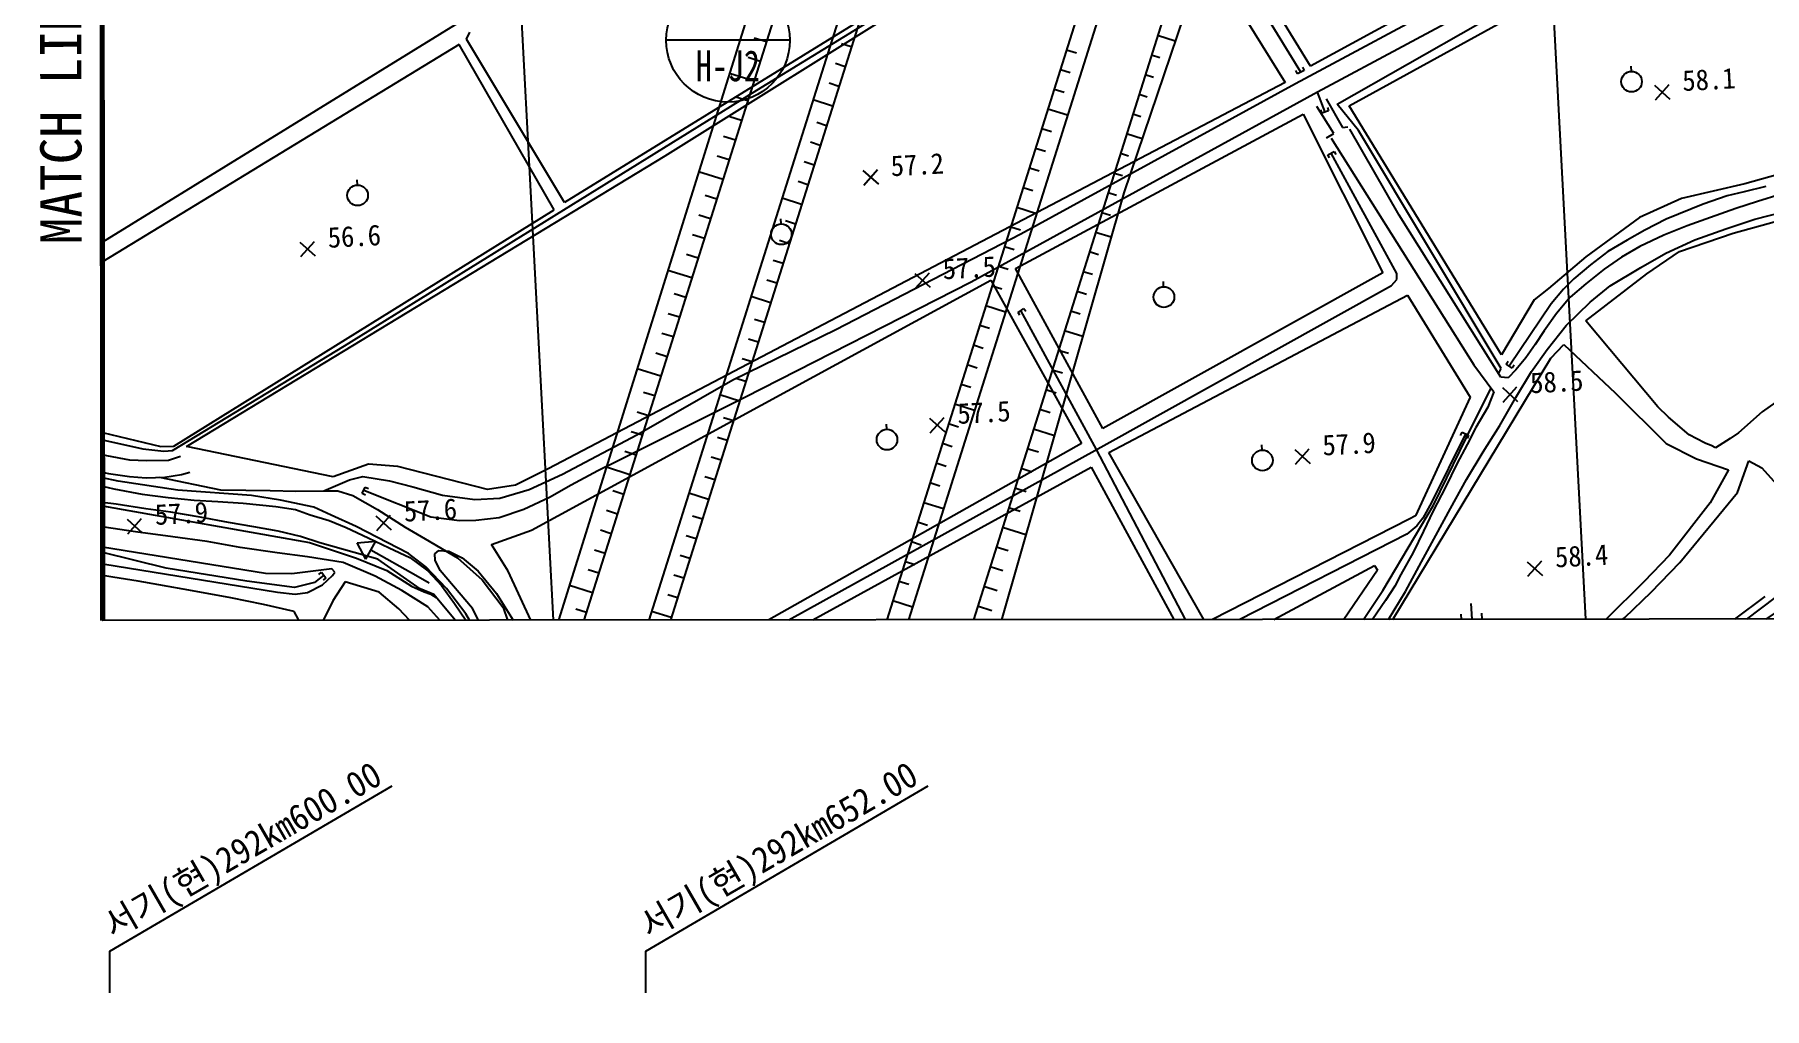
# Model space of a CAD drawing. Header units: millimetres. Extents: x 8678 to 9474, y 1103 to 1810.
# Drawn here: x 8950.4 to 9118.2, y 1363.4 to 1457.8 of the extents above; entities that cross this region are included whole.
import ezdxf
from ezdxf.enums import TextEntityAlignment as Align
from ezdxf.xclip import XClip

# ---------------------------------------------------------------- set-up
doc = ezdxf.new("R2010")
doc.units = ezdxf.units.MM
doc.header["$LTSCALE"] = 10
doc.header["$MEASUREMENT"] = 0
doc.header["$XCLIPFRAME"] = 2
doc.linetypes.add('A-CENTR01', pattern=[2, 1.25, -0.25, 0.25, -0.25])
for name, color, linetype in [('TN-MACL', 6, 'A-CENTR01'), ('TZ-BASE', 253, 'Continuous'), ('TZ-LEAL', 1, 'Continuous'), ('TZ-LEAT', 3, 'Continuous')]:
    doc.layers.add(name, color=color, linetype=linetype)
doc.layers.add('TX-PAPR', color=2, linetype='Continuous', plot=False)
doc.styles.add('ENG', font='GulimChe.ttf')
doc.styles.add('GR', font='GulimChe.ttf')
doc.styles.add('굴림체', font='GulimChe.ttf')

# ---------------------------------------------------------------- blocks, each defined once
blk = doc.blocks.new('D-DGDHF5ZD')
at = {"layer": 'TZ-BASE'}
for p, q in [((120.39, 138.37), (20.45, -178.19)), ((122.49, 138.37), (22.36, -178.79)), ((32.45, 138.04), (51.04, -211.82)), ((143.46, 138.37), (43.35, -178.74)), ((145.56, 138.37), (76.53, -80.29)), ((132.59, 138.04), (151.18, -211.82)), ((145.89, 119.49), (82.33, -81.85)), ((107.29, 116.81), (14.73, -176.38)), ((89.94, 17.17, 56.45), (0.04, -38.33, 56.45)), ((116.28, -21.83, 55.12), (98.29, 7.41, 55.12)), ((112.83, 7), (99.11, -33.55)), ((120.97, -25.11, 57.95), (169.73, 1.69, 57.95)), ((101.06, 0.15, 56.89), (44.87, -34.46, 56.89)), ((117.22, -21.26, 57.4), (103.99, 0.32, 57.4)), ((54.61, -29.96, 57.14), (101.1, -0.83, 57.14)), ((63.52, -23.58, 57), (101.56, -0.22, 57)), ((101.1, -0.83, 57.14), (114.75, -22.85, 57.14)), ((115.75, -22.95, 57.65), (147.04, -6.14, 57.65)), ((140.91, -11.45, 56.47), (117.89, -23.78, 56.47)), ((132.63, -12.86, 57.4), (117.22, -21.26, 57.4)), ((62.54, -16.6), (43.23, -78.32)), ((35.34, -18.64, 56.89), (35.68, -17.97, 56.89)), ((104.09, -18.83), (102.39, -18.29)), ((119.82, -24.94, 58), (133.46, -17.19, 58)), ((34.65, -19.17, 56.45), (0.04, -40.23, 56.45)), ((43.87, -35.17, 56.45), (34.65, -19.17, 56.45)), ((44.87, -34.46, 56.89), (35.34, -18.64, 56.89)), ((64.45, -18.9), (63.27, -18.53)), ((72.68, -19.4), (71.73, -19.1)), ((94.51, -20), (93.56, -19.7)), ((63.85, -20.81), (62.67, -20.43)), ((72.08, -21.31), (71.13, -21.01)), ((93.91, -21.91), (92.96, -21.61)), ((102.6, -20.46), (101.79, -20.2)), ((115.97, -21.99, 55.12), (115.81, -21.69, 55.12)), ((116.59, -21.67, 55.12), (115.97, -21.99, 55.12)), ((116.43, -21.36, 55.12), (116.59, -21.67, 55.12)), ((148.28, -21.26, 57.95), (148.31, -21.76, 57.95)), ((114.75, -22.85, 57.14), (43.27, -60.29, 57.14)), ((63.25, -22.71), (60.86, -21.96)), ((71.48, -23.22), (70.52, -22.91)), ((89.13, -37.52, 57.65), (115.75, -22.95, 57.65)), ((101.98, -22.36), (101.19, -22.11)), ((150.59, -23.11, 58.05), (152.08, -24.45, 58.05)), ((150.67, -24.52, 58.05), (152, -23.04, 58.05)), ((23.52, -48.36, 57), (63.52, -23.58, 57)), ((62.64, -24.62), (61.47, -24.25)), ((70.87, -25.12), (68.97, -24.52)), ((93.31, -23.82), (92.36, -23.51)), ((101.37, -24.26), (100.59, -24.02)), ((117.89, -23.78, 56.47), (104.92, -30.89, 56.47)), ((118.65, -25.71, 57.24), (117.89, -23.78, 57.24)), ((118.73, -24.44, 57.91), (120.32, -27.21, 57.91)), ((121.88, -27.49, 58), (119.82, -24.94, 58)), ((135.73, -49.24, 57.95), (120.97, -25.11, 57.95)), ((62.04, -26.53), (60.88, -26.16)), ((70.27, -27.03), (69.32, -26.73)), ((88.59, -40.88, 57.46), (116.52, -25.91, 57.46)), ((93.66, -26.02), (91.75, -25.42)), ((100.75, -26.17), (99.98, -25.92)), ((116.52, -25.91, 57.46), (124.23, -41.28, 57.46)), ((119.47, -27.8, 57.18), (117.84, -25.17, 57.18)), ((118.32, -25.82, 57.24), (118.22, -25.49, 57.24)), ((118.98, -25.6, 57.24), (118.32, -25.82, 57.24)), ((118.88, -25.28, 57.24), (118.98, -25.6, 57.24)), ((61.44, -28.44), (60.28, -28.07)), ((92.1, -27.63), (91.15, -27.33)), ((100.89, -28.31), (99.38, -27.83)), ((118.77, -28.19, 57.18), (119.47, -27.8, 57.18)), ((119.22, -28.25, 58.87), (133.06, -50.2, 58.87)), ((120.32, -27.21, 57.91), (120.85, -27.15, 57.91)), ((125.81, -35.7, 57.89), (121.04, -27.35, 57.89)), ((135.7, -50.56, 58), (121.88, -27.49, 58)), ((8.19, -58.12, 57.14), (54.61, -29.96, 57.14)), ((60.84, -30.34), (59.68, -29.98)), ((69.67, -28.94), (68.72, -28.64)), ((91.5, -29.54), (90.55, -29.24)), ((99.55, -29.98), (98.78, -29.74)), ((118.9, -29.84, 57.16), (119.53, -29.52, 57.16)), ((119.06, -30.14, 57.16), (118.9, -29.84, 57.16)), ((125.6, -41.35, 57.16), (119.22, -29.68, 57.16)), ((119.53, -29.52, 57.16), (119.68, -29.83, 57.16)), ((168.47, -30.1, 57.95), (159.34, -32.67, 57.95)), ((60.24, -32.25), (57.87, -31.5)), ((69.07, -30.84), (68.11, -30.54)), ((73.81, -31.37, 57.18), (75.3, -32.7, 57.18)), ((73.88, -32.78, 57.18), (75.22, -31.29, 57.18)), ((104.92, -30.89, 56.47), (84.3, -42.19, 56.47)), ((90.9, -31.44), (89.95, -31.14)), ((98.97, -31.9), (98.18, -31.65)), ((24.71, -32.29, 56.3), (24.74, -32.78, 56.3)), ((68.47, -32.75), (67.51, -32.45)), ((99.11, -33.55), (85.79, -80.06)), ((90.3, -33.35), (89.34, -33.05)), ((98.39, -33.81), (97.58, -33.55)), ((159.34, -32.67, 57.95), (153.22, -34.07, 57.95)), ((159.29, -33.43, 57.63), (157.64, -33.84, 57.63)), ((161.37, -32.92, 57.63), (159.29, -33.43, 57.63)), ((6.96, -58.09, 56.45), (43.87, -35.17, 56.45)), ((59.63, -34.16), (58.49, -33.8)), ((67.86, -34.66), (65.96, -34.06)), ((90.65, -35.56), (88.74, -34.96)), ((153.22, -34.07, 57.95), (149.14, -35.92, 57.95)), ((155.32, -34.62, 57.63), (151.71, -36.09, 57.63)), ((157.64, -33.84, 57.63), (155.32, -34.62, 57.63)), ((158.46, -35.05, 57.89), (156.01, -35.94, 57.89)), ((160.57, -34.38, 57.89), (158.46, -35.05, 57.89)), ((162.86, -33.66, 57.89), (160.57, -34.38, 57.89)), ((59.03, -36.06), (57.89, -35.7)), ((65.81, -36.06, 57.08), (65.83, -36.55, 57.08)), ((67.26, -36.57), (66.31, -36.26)), ((89.09, -37.17), (88.14, -36.87)), ((97.81, -35.72), (96.97, -35.46)), ((135.67, -51.42, 57.89), (125.81, -35.7, 57.89)), ((149.14, -35.92, 57.95), (143.91, -39.73, 57.95)), ((151.71, -36.09, 57.63), (149.66, -37.15, 57.63)), ((153.76, -36.74, 57.89), (151.49, -37.63, 57.89)), ((156.01, -35.94, 57.89), (153.76, -36.74, 57.89)), ((157.52, -37.02, 58.87), (160.31, -36.1, 58.87)), ((158.2, -37.44, 58.38), (165.88, -35.33, 58.38)), ((160.31, -36.1, 58.87), (163.09, -35.38, 58.87)), ((19.2, -38.31, 56.57), (20.69, -39.65, 56.57)), ((19.28, -39.72, 56.57), (20.61, -38.24, 56.57)), ((58.43, -37.97), (57.29, -37.61)), ((66.66, -38.47), (65.71, -38.17)), ((71.18, -46.8, 57.65), (89.13, -37.52, 57.65)), ((97.88, -37.84), (96.37, -37.37)), ((147.92, -38.13, 57.63), (146.07, -39.22, 57.63)), ((149.66, -37.15, 57.63), (147.92, -38.13, 57.63)), ((151.49, -37.63, 57.89), (149.15, -38.74, 57.89)), ((151.7, -39.39, 58.87), (154.5, -38.08, 58.87)), ((153, -39.22, 58.38), (158.2, -37.44, 58.38)), ((154.5, -38.08, 58.87), (157.52, -37.02, 58.87)), ((57.83, -39.88), (56.7, -39.52)), ((66.06, -40.38), (65.1, -40.08)), ((88.49, -39.07), (87.54, -38.77)), ((96.64, -39.55), (95.77, -39.27)), ((143.91, -39.73, 57.95), (140.3, -42.81, 57.95)), ((146.07, -39.22, 57.63), (144.37, -40.51, 57.63)), ((147.38, -39.78, 57.89), (145.71, -40.95, 57.89)), ((149.15, -38.74, 57.89), (147.38, -39.78, 57.89)), ((149.27, -40.77, 58.87), (151.7, -39.39, 58.87)), ((149.84, -41.4, 58.38), (153, -39.22, 58.38)), ((57.22, -41.79), (54.89, -41.05)), ((78.84, -41.36, 57.53), (80.33, -42.69, 57.53)), ((78.92, -42.77, 57.53), (80.26, -41.28, 57.53)), ((87.89, -40.98), (86.94, -40.68)), ((97.06, -56.38, 57.46), (88.59, -40.88, 57.46)), ((96.06, -41.46), (95.17, -41.18)), ((124.23, -41.28, 57.46), (97.06, -56.38, 57.46)), ((125.06, -42.53, 57.16), (125.6, -41.94, 57.16)), ((125.6, -41.94, 57.16), (125.6, -41.35, 57.16)), ((142.75, -41.88, 57.63), (141.77, -42.87, 57.63)), ((144.37, -40.51, 57.63), (142.75, -41.88, 57.63)), ((145.71, -40.95, 57.89), (143.91, -42.36, 57.89)), ((143.91, -45.95, 58.38), (149.84, -41.4, 58.38)), ((146.3, -42.55, 58.87), (149.27, -40.77, 58.87)), ((41.65, -66.24, 57.26), (86.21, -41.99, 57.26)), ((56.62, -43.69), (55.5, -43.34)), ((84.3, -42.19, 56.47), (62.35, -53.39, 56.47)), ((64.85, -44.19), (62.95, -43.59)), ((65.46, -42.29), (64.5, -41.99)), ((86.21, -41.99, 57.26), (95.02, -57.84, 57.26)), ((87.29, -42.89), (86.33, -42.59)), ((95.48, -43.38), (94.57, -43.09)), ((96.58, -58.35, 57.16), (125.06, -42.53, 57.16)), ((97.66, -58.72, 57.89), (126.62, -43.45, 57.89)), ((102.92, -42.14, 57.36), (102.94, -42.64, 57.36)), ((126.62, -43.45, 57.89), (132.71, -53.33, 57.89)), ((140.3, -42.81, 57.95), (138.92, -43.92, 57.95)), ((141.77, -42.87, 57.63), (140.57, -44.29, 57.63)), ((143.91, -42.36, 57.89), (142.39, -43.64, 57.89)), ((144.35, -44.14, 58.87), (146.3, -42.55, 58.87)), ((56.02, -45.6), (54.9, -45.25)), ((87.64, -45.1), (85.73, -44.49)), ((88.85, -45.13, 57.26), (89.42, -44.74, 57.26)), ((89.04, -45.41, 57.26), (88.85, -45.13, 57.26)), ((96.46, -58.42, 57.26), (89.13, -44.93, 57.26)), ((89.42, -44.74, 57.26), (89.61, -45.02, 57.26)), ((94.89, -45.29), (93.96, -45)), ((138.92, -43.92, 57.95), (135.73, -49.24, 57.95)), ((140.57, -44.29, 57.63), (136.48, -50.33, 57.63)), ((141.07, -45.22, 57.89), (139.87, -46.9, 57.89)), ((142.39, -43.64, 57.89), (141.07, -45.22, 57.89)), ((142.03, -46.39, 58.87), (144.35, -44.14, 58.87)), ((61.2, -51.67, 57.65), (71.18, -46.8, 57.65)), ((64.25, -46.1), (63.3, -45.8)), ((86.08, -46.7), (85.13, -46.4)), ((95.13, -47.46), (93.36, -46.9)), ((139.87, -46.9, 57.89), (139.01, -48.24, 57.89)), ((140.19, -48.72, 58.87), (142.03, -46.39, 58.87)), ((150.92, -54.27, 58.38), (143.91, -45.95, 58.38)), ((6.85, -58.52, 57), (23.52, -48.36, 57)), ((55.42, -47.51), (54.31, -47.16)), ((63.65, -48.01), (62.7, -47.71)), ((85.48, -48.61), (84.53, -48.31)), ((139.01, -48.24, 57.89), (138.1, -49.54, 57.89)), ((140.53, -49.56, 58.3), (141.78, -48.23, 58.3)), ((141.78, -48.23, 58.3), (146.81, -52.94, 58.3)), ((54.82, -49.42), (53.71, -49.07)), ((63.05, -49.92), (62.09, -49.62)), ((84.88, -50.52), (83.93, -50.22)), ((93.73, -49.12), (92.76, -48.81)), ((118.5, -85.97, 58.3), (140.53, -49.56, 58.3)), ((133.06, -50.2, 58.87), (134.99, -52.84, 58.87)), ((136.2, -50.13, 57.63), (136.39, -49.85, 57.63)), ((136.77, -50.53, 57.63), (136.2, -50.13, 57.63)), ((136.96, -50.25, 57.63), (136.77, -50.53, 57.63)), ((138.1, -49.54, 57.89), (137.15, -50.69, 57.89)), ((138.64, -50.84, 58.87), (140.19, -48.72, 58.87)), ((51.88, -56.98, 57.65), (61.2, -51.67, 57.65)), ((54.21, -51.32), (51.9, -50.59)), ((62.45, -51.82), (61.49, -51.52)), ((93.15, -51.03), (92.16, -50.72)), ((135.45, -51.07, 58), (135.7, -50.56, 58)), ((136.38, -51.46, 57.89), (135.67, -51.42, 57.89)), ((137.15, -50.69, 57.89), (136.38, -51.46, 57.89)), ((137.15, -53.36, 58.87), (138.64, -50.84, 58.87)), ((62.35, -53.39, 56.47), (50.06, -59.5, 56.47)), ((53.61, -53.23), (52.51, -52.88)), ((61.84, -53.73), (59.94, -53.13)), ((84.28, -52.42), (83.32, -52.12)), ((92.56, -52.94), (91.55, -52.62)), ((132.71, -53.33, 57.89), (127.39, -64.85, 57.89)), ((133, -55.93, 58), (134.73, -52.48, 58)), ((134.99, -52.84, 58.87), (134.42, -54.32, 58.87)), ((135.57, -56.09, 58.87), (137.15, -53.36, 58.87)), ((135.83, -52.41, 58.54), (137.31, -53.75, 58.54)), ((135.9, -53.82, 58.54), (137.24, -52.34, 58.54)), ((146.81, -52.94, 58.3), (151.73, -57.82, 58.3)), ((163.44, -53.05, 58.38), (161.04, -54.75, 58.38)), ((53.01, -55.14), (51.92, -54.79)), ((61.24, -55.64), (60.29, -55.34)), ((80.34, -56.79, 57.46), (81.68, -55.3, 57.46)), ((84.63, -54.63), (82.72, -54.03)), ((91.98, -54.86), (90.95, -54.53)), ((134.42, -54.32, 58.87), (133.25, -56.29, 58.87)), ((151.93, -55.27, 58.38), (150.92, -54.27, 58.38)), ((153.96, -56.98, 58.38), (151.93, -55.27, 58.38)), ((161.04, -54.75, 58.38), (158.72, -56.8, 58.38)), ((0.05, -56.77, 56.45), (5.72, -58.13, 56.45)), ((44.65, -60.81, 57.65), (51.88, -56.98, 57.65)), ((52.41, -57.04), (51.32, -56.7)), ((76.06, -55.96, 57.36), (76.08, -56.46, 57.36)), ((80.27, -55.38, 57.46), (81.76, -56.71, 57.46)), ((83.07, -56.24), (82.12, -55.94)), ((92.38, -57.08), (90.35, -56.44)), ((132.24, -56.9, 57.16), (128.97, -63.56, 57.16)), ((129.15, -63.82, 58), (133, -55.93, 58)), ((131.78, -57.05, 57.16), (131.92, -56.75, 57.16)), ((131.92, -56.75, 57.16), (132.55, -57.04, 57.16)), ((132.55, -57.04, 57.16), (132.41, -57.35, 57.16)), ((133.25, -56.29, 58.87), (132.42, -57.93, 58.87)), ((133.98, -58.64, 58.87), (135.57, -56.09, 58.87)), ((155.45, -57.78, 58.38), (153.96, -56.98, 58.38)), ((158.72, -56.8, 58.38), (157.94, -57.34, 58.38)), ((0.05, -57.47, 57), (3.96, -58.34, 57)), ((3.96, -58.34, 57), (6.01, -58.57, 57)), ((5.72, -58.13, 56.45), (6.96, -58.09, 56.45)), ((6.01, -58.57, 57), (6.85, -58.52, 57)), ((22.42, -61.05, 57.14), (8.19, -58.12, 57.14)), ((47.45, -85.55, 57.16), (96.58, -58.35, 57.16)), ((95.02, -57.84, 57.26), (47.74, -84.48, 57.26)), ((51.81, -58.95), (50.72, -58.61)), ((60.64, -57.55), (59.69, -57.24)), ((82.47, -58.15), (81.52, -57.84)), ((90.82, -58.68), (89.75, -58.35)), ((106.2, -77.03, 57.26), (96.46, -58.42, 57.26)), ((107.06, -75.24, 57.89), (97.66, -58.72, 57.89)), ((112.47, -57.97, 58.22), (112.5, -58.47, 58.22)), ((115.69, -58.43, 57.91), (117.18, -59.77, 57.91)), ((115.77, -59.85, 57.91), (117.1, -58.36, 57.91)), ((132.42, -57.93, 58.87), (131.42, -59.82, 58.87)), ((132.35, -61.33, 58.87), (133.98, -58.64, 58.87)), ((151.73, -57.82, 58.3), (154.66, -59.32, 58.3)), ((155.56, -57.85, 58.38), (155.45, -57.78, 58.38)), ((156.07, -58.04, 58.38), (155.56, -57.85, 58.38)), ((156.51, -58.25, 58.38), (156.07, -58.04, 58.38)), ((157.94, -57.34, 58.38), (156.51, -58.25, 58.38)), ((0.46, -59.03, 56.53), (0.05, -58.93, 56.53)), ((2.7, -59.45, 56.53), (0.46, -59.03, 56.53)), ((4.33, -59.53, 56.53), (2.7, -59.45, 56.53)), ((6.45, -59.47, 56.53), (4.33, -59.53, 56.53)), ((7.61, -59.1, 56.53), (6.45, -59.47, 56.53)), ((25.85, -59.85, 57.14), (22.42, -61.05, 57.14)), ((28.69, -60.07, 57.14), (25.85, -59.85, 57.14)), ((37.4, -62.29, 57.14), (28.69, -60.07, 57.14)), ((43.27, -60.29, 57.14), (40.11, -61.88, 57.14)), ((50.06, -59.5, 56.47), (48.08, -60.47, 56.47)), ((51.2, -60.86), (48.92, -60.14)), ((49.83, -85.42, 57.63), (95.94, -60.13, 57.63)), ((60.04, -59.45), (59.08, -59.15)), ((81.87, -60.05), (80.92, -59.75)), ((90.23, -60.6), (89.15, -60.25)), ((95.94, -60.13, 57.63), (104.66, -76.16, 57.63)), ((131.42, -59.82, 58.87), (130.3, -62.06, 58.87)), ((154.66, -59.32, 58.3), (157.76, -60.38, 58.3)), ((157.76, -60.38, 58.3), (155.99, -63.57, 58.3)), ((158.64, -62.57, 58.73), (159.72, -59.53, 58.73)), ((159.72, -59.53, 58.73), (161.01, -60.19, 58.73)), ((161.01, -60.19, 58.73), (167.87, -67.87, 58.73)), ((0.06, -60.62, 57.02), (0.63, -60.74, 57.02)), ((1.57, -61.5, 57), (0.06, -61.16, 57)), ((0.06, -61.97, 57.57), (1.15, -62.22, 57.57)), ((0.63, -60.74, 57.02), (2.66, -61.04, 57.02)), ((7.36, -62.37, 57), (1.57, -61.5, 57)), ((2.66, -61.04, 57.02), (4.27, -61.17, 57.02)), ((4.27, -61.17, 57.02), (6.1, -61.09, 57.02)), ((5.59, -61.11, 58.58), (11.49, -62.33, 58.58)), ((6.1, -61.09, 57.02), (7.72, -60.83, 57.02)), ((7.72, -60.83, 57.02), (8.51, -60.61, 57.02)), ((21.51, -62.43, 57.65), (24.02, -61.37, 57.65)), ((24.02, -61.37, 57.65), (25.29, -61.02, 57.65)), ((25.24, -62.69, 56.47), (25.53, -62.06, 56.47)), ((25.29, -61.02, 57.65), (27.89, -61.44, 57.65)), ((25.53, -62.06, 56.47), (25.84, -62.2, 56.47)), ((27.89, -61.44, 57.65), (30.14, -62.05, 57.65)), ((30.14, -62.05, 57.65), (33.04, -62.85, 57.65)), ((40.11, -61.88, 57.14), (37.4, -62.29, 57.14)), ((41.43, -62.28, 57.65), (44.65, -60.81, 57.65)), ((45.51, -61.87, 56.47), (43.42, -63.08, 56.47)), ((48.08, -60.47, 56.47), (45.51, -61.87, 56.47)), ((59.43, -61.36), (58.48, -61.06)), ((81.27, -61.96), (80.31, -61.66)), ((130.3, -62.06, 58.87), (129.13, -64.37, 58.87)), ((130.81, -64.12, 58.87), (132.35, -61.33, 58.87)), ((1.38, -63.72, 56.32), (0.06, -63.54, 56.32)), ((1.15, -62.22, 57.57), (3.88, -62.73, 57.57)), ((4.25, -64.16, 56.32), (1.38, -63.72, 56.32)), ((3.88, -62.73, 57.57), (6.4, -63.08, 57.57)), ((6.4, -63.08, 57.57), (8.94, -63.33, 57.57)), ((14.5, -62.86, 57), (7.36, -62.37, 57)), ((8.94, -63.33, 57.57), (11.23, -63.46, 57.57)), ((11.23, -63.46, 57.57), (13.7, -63.63, 57.57)), ((11.49, -62.33, 58.58), (13.95, -62.35, 58.58)), ((13.7, -63.63, 57.57), (16.87, -63.93, 57.57)), ((13.95, -62.35, 58.58), (16.3, -62.39, 58.58)), ((17.3, -63.33, 57), (14.5, -62.86, 57)), ((16.3, -62.39, 58.58), (18.81, -62.45, 58.58)), ((20.55, -64.02, 57), (17.3, -63.33, 57)), ((18.81, -62.45, 58.58), (21.51, -62.43, 58.58)), ((21.51, -62.43, 58.58), (22.88, -62.41, 58.58)), ((22.88, -62.41, 58.58), (24.34, -62.89, 58.58)), ((24.34, -62.89, 58.58), (26.72, -64.24, 58.58)), ((25.55, -62.84, 56.47), (25.24, -62.69, 56.47)), ((31.9, -64.97, 56.47), (25.38, -62.38, 56.47)), ((33.04, -62.85, 57.65), (36.15, -63.26, 57.65)), ((36.15, -63.26, 57.65), (38.59, -63.14, 57.65)), ((38.59, -63.14, 57.65), (41.43, -62.28, 57.65)), ((43.42, -63.08, 56.47), (40.9, -64.23, 56.47)), ((50.6, -62.77), (49.54, -62.43)), ((58.83, -63.27), (56.93, -62.66)), ((81.62, -64.17), (79.71, -63.57)), ((89.65, -62.51), (88.54, -62.16)), ((128.97, -63.56, 57.16), (128.12, -65.08, 57.16)), ((155.99, -63.57, 58.3), (152.03, -68.65, 58.3)), ((153.04, -69.38, 58.73), (158.64, -62.57, 58.73)), ((0.06, -63.88, 57), (20.12, -67.44, 57)), ((2.43, -65.16, 57.91), (3.91, -66.5, 57.91)), ((2.5, -66.58, 57.91), (3.84, -65.09, 57.91)), ((6.66, -64.49, 56.32), (4.25, -64.16, 56.32)), ((9.53, -64.99, 56.32), (6.66, -64.49, 56.32)), ((12.28, -65.48, 56.32), (9.53, -64.99, 56.32)), ((16.87, -63.93, 57.57), (18.77, -64.24, 57.57)), ((18.77, -64.24, 57.57), (20.2, -64.76, 57.57)), ((20.2, -64.76, 57.57), (22.03, -65.3, 57.57)), ((22.24, -64.78, 57), (20.55, -64.02, 57)), ((22.03, -65.3, 57.57), (23.67, -65.97, 57.57)), ((24.66, -65.89, 57), (22.24, -64.78, 57)), ((26.57, -64.85, 57.59), (28.06, -66.19, 57.59)), ((26.65, -66.26, 57.59), (27.99, -64.78, 57.59)), ((26.72, -64.24, 58.58), (29.41, -65.93, 58.58)), ((34.66, -65.33, 56.47), (31.9, -64.97, 56.47)), ((36.27, -65.31, 56.47), (34.66, -65.33, 56.47)), ((38.52, -65.04, 56.47), (36.27, -65.31, 56.47)), ((40.9, -64.23, 56.47), (38.52, -65.04, 56.47)), ((50, -64.67), (48.94, -64.34)), ((58.23, -65.17), (57.28, -64.87)), ((89.07, -64.42), (87.94, -64.07)), ((126.8, -65.18, 57.89), (107.06, -75.24, 57.89)), ((124.25, -72.09, 58), (129.15, -63.82, 58)), ((127.39, -64.85, 57.89), (126.8, -65.18, 57.89)), ((128.12, -65.08, 57.16), (127.53, -65.8, 57.16)), ((129.13, -64.37, 58.87), (128.17, -66.34, 58.87)), ((129.36, -66.75, 58.87), (130.81, -64.12, 58.87)), ((0.22, -65.95, 56.94), (0.06, -65.92, 56.94)), ((3.25, -66.4, 56.94), (0.22, -65.95, 56.94)), ((6.88, -66.89, 56.94), (3.25, -66.4, 56.94)), ((10.2, -67.33, 56.94), (6.88, -66.89, 56.94)), ((14.72, -65.91, 56.32), (12.28, -65.48, 56.32)), ((17.08, -66.33, 56.32), (14.72, -65.91, 56.32)), ((19.26, -66.85, 56.32), (17.08, -66.33, 56.32)), ((21.14, -67.47, 56.32), (19.26, -66.85, 56.32)), ((23.67, -65.97, 57.57), (25.83, -66.98, 57.57)), ((29.73, -68.5, 57), (24.66, -65.89, 57)), ((25.83, -66.98, 57.57), (27.86, -67.96, 57.57)), ((29.41, -65.93, 58.58), (31.35, -67.07, 58.58)), ((31.35, -67.07, 58.58), (34.48, -68.93, 58.58)), ((37.79, -67.64, 57.26), (41.65, -66.24, 57.26)), ((49.4, -66.58), (48.35, -66.25)), ((57.63, -67.08), (56.67, -66.78)), ((80.06, -65.77), (79.11, -65.47)), ((89.62, -66.7), (87.34, -65.97)), ((126.57, -66.63, 57.16), (105.74, -77.26, 57.16)), ((127.53, -65.8, 57.16), (126.57, -66.63, 57.16)), ((128.17, -66.34, 58.87), (127.17, -68.4, 58.87)), ((128, -69.3, 58.87), (129.36, -66.75, 58.87)), ((15.86, -70.42, 57), (0.06, -67.87, 57)), ((6.22, -69.91, 56.57), (0.06, -68.39, 56.57)), ((13.4, -67.9, 56.94), (10.2, -67.33, 56.94)), ((16.98, -68.43, 56.94), (13.4, -67.9, 56.94)), ((19.93, -68.82, 56.94), (16.98, -68.43, 56.94)), ((20.12, -67.44, 57), (24.67, -68.95, 57)), ((26.74, -69.05, 56.32), (21.14, -67.47, 56.32)), ((24.76, -67.45), (26.56, -67.31)), ((25.58, -69.05), (24.76, -67.45)), ((25.58, -69.05), (26.56, -67.31)), ((30.43, -70.63), (26.07, -68.18)), ((27.86, -67.96, 57.57), (29.87, -68.9, 57.57)), ((31.41, -69.78, 57), (29.73, -68.5, 57)), ((32.28, -68.52, 58), (32.67, -68.2, 58)), ((32.33, -69.15, 58), (32.28, -68.52, 58)), ((32.67, -68.2, 58), (33.64, -68.26, 58)), ((33.64, -68.26, 58), (34.94, -68.91, 58)), ((39.4, -70.22, 57.26), (37.79, -67.64, 57.26)), ((48.8, -68.49), (47.76, -68.16)), ((57.03, -68.99), (56.07, -68.69)), ((79.46, -67.68), (78.51, -67.38)), ((87.9, -68.25), (86.74, -67.88)), ((127.17, -68.4, 58.87), (125.97, -70.52, 58.87)), ((152.03, -68.65, 58.3), (149.56, -71.23, 58.3)), ((0.06, -69.5, 57), (17.01, -72.26, 57)), ((14.05, -71.19, 56.57), (6.22, -69.91, 56.57)), ((18.4, -70.46, 57), (15.86, -70.42, 57)), ((22.28, -69.98, 57), (18.4, -70.46, 57)), ((23.39, -69.38, 56.94), (19.93, -68.82, 56.94)), ((21.02, -70.52, 56.57), (21.3, -70.31, 56.57)), ((21.3, -70.31, 56.57), (21.71, -70.87, 56.57)), ((22.58, -70.31, 57), (22.28, -69.98, 57)), ((22.37, -70.62, 57), (22.58, -70.31, 57)), ((26.5, -70.71, 56.94), (23.39, -69.38, 56.94)), ((24.67, -68.95, 57), (27.61, -70.16, 57)), ((30.87, -71.92, 56.32), (26.74, -69.05, 56.32)), ((27.61, -70.16, 57), (30.01, -71.67, 57)), ((29.87, -68.9, 57.57), (31.61, -70.18, 57.57)), ((33.42, -71.9, 57), (31.41, -69.78, 57)), ((31.61, -70.18, 57.57), (32.93, -71.59, 57.57)), ((32.81, -70.13, 58), (32.33, -69.15, 58)), ((35.93, -73.83, 58), (32.81, -70.13, 58)), ((34.48, -68.93, 58.58), (36.88, -71.05, 58.58)), ((34.94, -68.91, 58), (36.47, -70.2, 58)), ((36.47, -70.2, 58), (38.27, -72.36, 58)), ((44.8, -81.89, 57.26), (39.4, -70.22, 57.26)), ((48.19, -70.39), (47.16, -70.07)), ((68.16, -99.25, 57.97), (123.43, -69.67, 57.97)), ((78.86, -69.59), (77.9, -69.29)), ((87.37, -70.18), (86.14, -69.79)), ((123.71, -70.1, 57.97), (106.18, -95.97, 57.97)), ((123.43, -69.67, 57.97), (123.71, -70.1, 57.97)), ((126.42, -72.18, 58.87), (128, -69.3, 58.87)), ((138.24, -69.29, 58.44), (139.73, -70.62, 58.44)), ((138.31, -70.7, 58.44), (139.65, -69.21, 58.44)), ((150.26, -72.24, 58.73), (153.04, -69.38, 58.73)), ((1.06, -70.8, 57.04), (0.06, -70.62, 57.04)), ((3.5, -71.18, 57.04), (1.06, -70.8, 57.04)), ((5.51, -71.53, 57.04), (3.5, -71.18, 57.04)), ((8.77, -72.13, 57.04), (5.51, -71.53, 57.04)), ((12.49, -72.8, 57.04), (8.77, -72.13, 57.04)), ((18.66, -71.79, 56.57), (14.05, -71.19, 56.57)), ((20.62, -71.3, 56.57), (18.66, -71.79, 56.57)), ((19.94, -72.29, 57), (21.37, -71.53, 57)), ((21.51, -70.59, 56.57), (20.62, -71.3, 56.57)), ((21.37, -71.53, 57), (22.37, -70.62, 57)), ((21.71, -70.87, 56.57), (21.44, -71.08, 56.57)), ((23.57, -71.25, 57.59), (22.4, -73.07, 57.59)), ((26.89, -72.26, 57.59), (23.57, -71.25, 57.59)), ((29.08, -72.07, 56.94), (26.5, -70.71, 56.94)), ((31.59, -73.68, 56.94), (29.08, -72.07, 56.94)), ((30.01, -71.67, 57), (31.24, -72.2, 57)), ((31.74, -71.36), (30.43, -70.63)), ((32.17, -72.46, 56.32), (30.87, -71.92, 56.32)), ((32.93, -71.59, 57.57), (34.2, -73.34, 57.57)), ((35.29, -74.36, 57), (33.42, -71.9, 57)), ((36.88, -71.05, 58.58), (38.9, -73.72, 58.58)), ((47.59, -72.3), (45.33, -71.59)), ((56.42, -70.9), (55.47, -70.59)), ((78.26, -71.5), (77.3, -71.2)), ((86.84, -72.11), (85.53, -71.7)), ((115.44, -85.04, 58), (124.25, -72.09, 58)), ((125.4, -71.67, 58.87), (124.48, -73.05, 58.87)), ((125.97, -70.52, 58.87), (125.4, -71.67, 58.87)), ((149.56, -71.23, 58.3), (145.03, -75.71, 58.3)), ((146.38, -84.76, 59), (163.79, -71.67, 59)), ((15.65, -73.45, 57.04), (12.49, -72.8, 57.04)), ((18.63, -74.11, 57.04), (15.65, -73.45, 57.04)), ((17.01, -72.26, 57), (18.73, -72.45, 57)), ((18.73, -72.45, 57), (19.94, -72.29, 57)), ((22.4, -73.07, 57.59), (21.3, -75.31, 57.59)), ((28.79, -73.87, 57.59), (26.89, -72.26, 57.59)), ((31.24, -72.2, 57), (31.9, -72.45, 57)), ((33.72, -76.01, 56.94), (31.59, -73.68, 56.94)), ((31.9, -72.45, 57), (32.42, -72.76, 57)), ((34.69, -75.48, 56.32), (32.17, -72.46, 56.32)), ((34.2, -73.34, 57.57), (35.39, -75.1, 57.57)), ((38.27, -72.36, 58), (44.15, -81.83, 58)), ((38.9, -73.72, 58.58), (39.84, -76.38, 58.58)), ((55.82, -72.8), (54.87, -72.5)), ((78.61, -73.7), (76.7, -73.1)), ((86.31, -74.04), (84.93, -73.6)), ((124.48, -73.05, 58.87), (123.22, -74.89, 58.87)), ((124.77, -74.89, 58.87), (126.42, -72.18, 58.87)), ((132.78, -73.34, 58.3), (132.94, -76.34, 58.3)), ((147.72, -74.71, 58.73), (150.26, -72.24, 58.73)), ((161.29, -72.67, 58.73), (155.59, -76.88, 58.73)), ((163.74, -73.28, 59.46), (160.21, -75.62, 59.46)), ((19.07, -74.89, 57.04), (18.63, -74.11, 57.04)), ((18.8, -76.43, 57.04), (19.07, -74.89, 57.04)), ((30.57, -75.74, 57.59), (28.79, -73.87, 57.59)), ((36.63, -76.62, 57), (35.29, -74.36, 57)), ((37.01, -75.87, 58), (35.93, -73.83, 58)), ((46.99, -74.21), (45.97, -73.89)), ((55.22, -74.71), (53.31, -74.11)), ((131.94, -76.39, 58.3), (131.83, -74.39, 58.3)), ((133.94, -76.28, 58.3), (133.83, -74.29, 58.3)), ((144.74, -76.98, 58.73), (147.72, -74.71, 58.73))]:
    blk.add_line(p, q, dxfattribs=at)
for centre in [(148.36, -22.76, 57.95), (24.79, -33.78, 56.3), (65.89, -37.55, 57.08), (103, -43.64, 57.36), (76.14, -57.46, 57.36), (112.55, -59.47, 58.22)]:
    blk.add_circle(centre, 1, dxfattribs=at)
at = {"layer": 'TZ-BASE', "style": 'ENG'}
for s, p in [('58.1', (153.33, -23.67, 58.05)), ('57.2', (76.55, -31.93, 57.18)), ('56.6', (21.94, -38.87, 56.57)), ('57.5', (81.59, -41.92, 57.53)), ('58.5', (138.57, -52.97, 58.54)), ('57.5', (83.01, -55.94, 57.46)), ('57.9', (118.43, -59, 57.91)), ('57.9', (5.17, -65.73, 57.91)), ('57.6', (29.32, -65.41, 57.59)), ('58.4', (140.98, -69.85, 58.44))]:
    blk.add_text(s, height=2, rotation=3.042, dxfattribs=at).set_placement(p)

msp = doc.modelspace()

# ---------------------------------------------------------------- linework, layer by layer
at = {"layer": 'TN-MACL', "const_width": 0.5}
msp.add_lwpolyline([(8956.9, 1550.96), (8957.04, 1400.96)], dxfattribs=at)
at = {"layer": 'TX-PAPR', "linetype": 'Continuous'}
msp.add_lwpolyline([(9256.9, 1551.23), (9257.04, 1401.23), (8957.04, 1400.96), (8956.9, 1550.96), (9256.9, 1551.23)], dxfattribs=at)
at = {"layer": 'TZ-BASE'}
msp.add_line((9023.69, 1457.22), (9011.69, 1457.22), dxfattribs=at)
msp.add_circle((9017.69, 1457.22), 6, dxfattribs=at)
at = {"layer": 'TZ-LEAL'}
for points in [[(8985.07, 1384.9), (8957.68, 1368.87), (8957.68, 1364.87)], [(9037.07, 1384.9), (9009.68, 1368.87), (9009.68, 1364.87)]]:
    msp.add_lwpolyline(points, dxfattribs=at)

# ---------------------------------------------------------------- block references
at = {"layer": 'TZ-BASE'}
ref = msp.add_blockref('D-DGDHF5ZD', (8956.97, 1475.96), dxfattribs=at)
XClip(ref).set_block_clipping_path([(299.9308894682, 75.2757898542), (300.0688568607, -74.7240332813), (0.0689837683, -74.9999682749), (-0.0689837683, 74.9999682749), (299.930889351, 75.2759032686)])

# ---------------------------------------------------------------- texts
at = {"layer": 'TN-MACL', "style": '굴림체'}
msp.add_text('MATCH LINE 서기(현)104km500.00', height=4, rotation=90.0527, dxfattribs=at).set_placement((8952.95, 1475.98), align=Align.MIDDLE_CENTER)
at = {"layer": 'TZ-BASE', "style": 'GR', "width": 0.8}
msp.add_text('H-J2', height=3, dxfattribs=at).set_placement((9017.68, 1454.72), align=Align.MIDDLE)
at = {"layer": 'TZ-LEAT', "style": '굴림체'}
for s, p in [('서기(현)292km600.00', (8971.18, 1377.66)), ('서기(현)292km652.00', (9023.18, 1377.66))]:
    msp.add_text(s, height=2.5, rotation=30, dxfattribs=at).set_placement(p, align=Align.CENTER)

doc.saveas('drawing.dxf')
